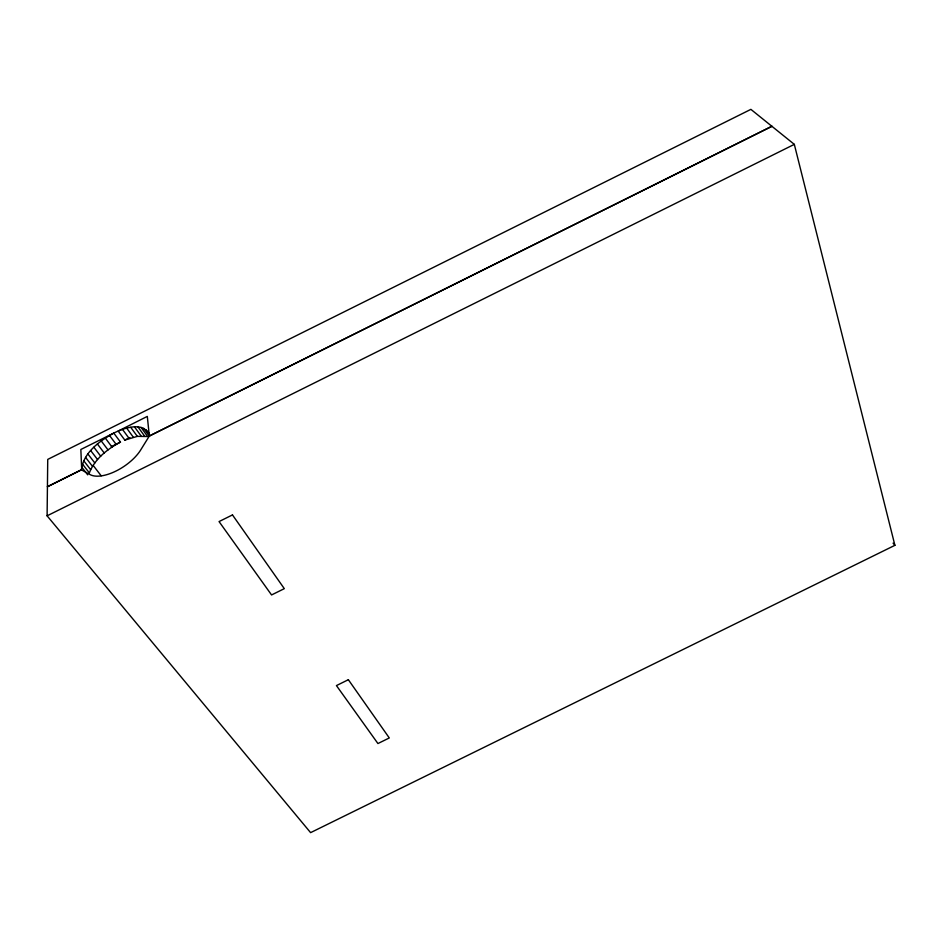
<?xml version="1.0" encoding="UTF-8"?>
<svg xmlns="http://www.w3.org/2000/svg" width="942" height="942" viewBox="0 0 942 942"><rect width="100%" height="100%" fill="white"/><g stroke="black" fill="none" stroke-linecap="round" stroke-linejoin="round"><path stroke-width="1.41" d="M47.1 515.827L47.736 459.402L750.88 109.366L794.318 144.361L894.9 545.324L310.601 832.634L47.1 515.827L794.318 144.361M82.366 463.947L89.349 472.896C94.824 458.848 107.529 448.981 120.47 442.081L113.782 433.096C99.64 440.974 83.426 452.513 81.365 469.834L47.43 486.72L81.365 469.834L90.114 474.615A33.512 15.755 -33.8 0 0 116.196 470.953A33.512 15.755 -33.8 0 0 141.135 449.24L149.331 436.016L771.898 126.299L149.331 436.016C144.974 420.627 123.826 428.009 113.782 433.096L80.847 449.487L81.589 466.997L87.712 474.839M149.331 436.016L147.305 416.411L118.162 431.071L124.815 440.079L129.855 437.547M111.297 446.649L120.47 442.081M124.815 440.079L137.332 436.37L147.659 436.511L141.076 427.409M893.087 543.157L894.9 545.324M83.697 460.72L90.656 469.669M85.557 457.376L92.481 466.325M93.093 465.336L101.159 475.769M87.9 453.985L94.789 462.934M90.691 450.594L97.556 459.531M93.882 447.25L100.712 456.199M97.415 444.012L104.209 452.961M101.23 440.927L108 449.887M105.28 438.054L112.016 447.026M109.484 435.428L116.196 444.412M122.484 429.411L129.125 438.43M126.699 428.151L133.317 437.194M130.738 427.315L137.332 436.37M137.979 426.938L144.562 436.028M134.518 426.903L141.1 435.969M147.635 431.412L149.283 433.709M145.951 429.67L149.236 434.238M143.749 428.327L149.507 436.311M232.474 514.921L219.05 521.574L271.567 594.955L284.307 588.644L232.474 514.921M348.352 679.712L336.435 685.588L377.93 743.544L389.293 737.951L348.352 679.712"/></g></svg>
